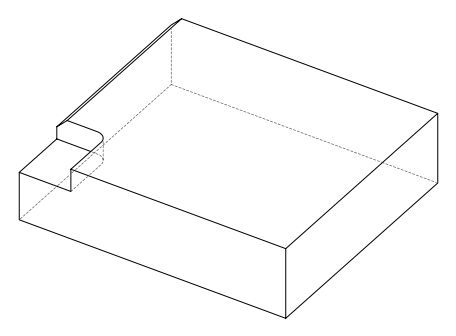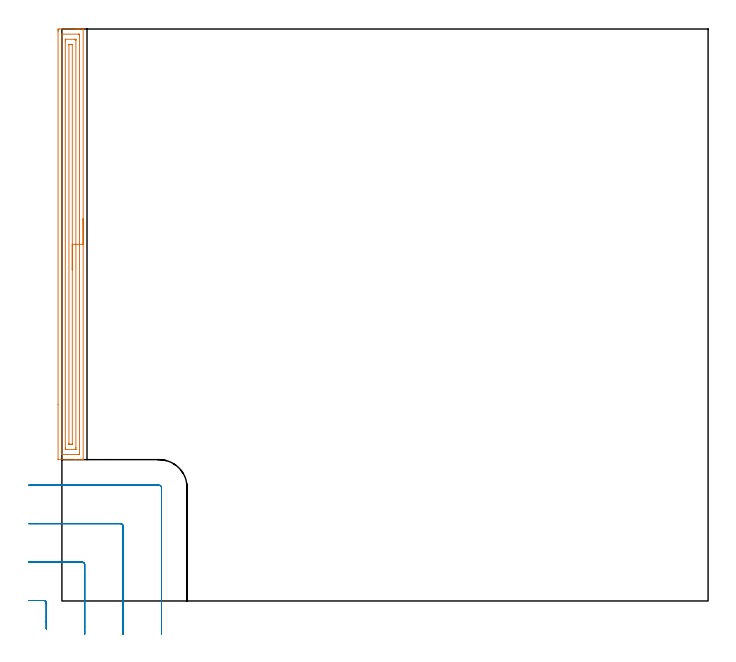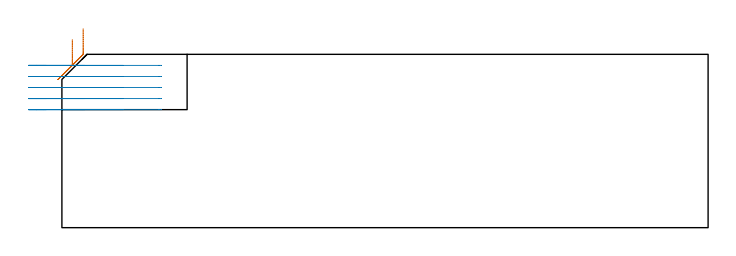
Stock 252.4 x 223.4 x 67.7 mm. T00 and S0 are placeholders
(PLAN: 2 operations, 1 tool changes, 8.6 min)
(1 AREA_MILL | FG_CHAMFER_SURFACE | UGT0205_001 | 5.59 min | 8358 mm3)
(2 MILL_CORNER_NOTCH_RECTANGULAR | CORNER_NOTCH_RECTANGULAR | UGT0201_104 | Follow Part, ap 5, ae 75% | 2.99 min | 57467 mm3)
(TOOL UGT0205_001 | Chamfer Mill 20 x 3 x 45 deg. | D20 FL50 Z2)
(TOOL UGT0201_104 | End Mill 20 mm | D20 FL22 Z2)
(OP 1 AREA_MILL)
G17 G21 G94 G90
T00 M6
G54
G17 G0 G90 X8.3 Y149.3 S1061 M3
G43 Z77.7 H0
G94 G1 Y149.262 Z76.828 F250.
Y149.148 Z75.963
Y148.959 Z75.112
Y148.697 Z74.28
Y148.363 Z73.474
Y147.96 Z72.7
Y147.492 Z71.964
Y146.96 Z71.272
Y146.371 Z70.629
Y145.728 Z70.039
Y145.036 Z69.508
Y144.3 Z69.04
Y143.526 Z68.637
Y142.72 Z68.303
Y141.888 Z68.041
Y141.037 Z67.852
Y140.172 Z67.738
Y139.3 Z67.7
Y55.366
X8.297 Y55.209 Z67.688
X8.286 Y55.207 Z67.677
X7.943 Y55.2 Z67.342
X7.59 Z66.989
X6.935 Z66.329
X5.723 Z65.12
X5.167 Z64.561
X-1.297 Y55.201 Z58.1
X-1.492 Y55.21 Z57.906
X-1.499 Y55.405 Z57.899
X-1.5 Y76.633 Z57.9
Y222.382
X-1.499 Y222.788 Z57.901
X-1.495 Y223.27 Z57.903
X-1.492 Y223.391 Z57.906
X-1.018 Y223.4 Z58.379
X5.167 Z64.561
X5.723 Z65.12
X6.051 Z65.447
X6.607 Z66.003
X6.935 Z66.329
X7.943 Z67.342
X8.286 Y223.393 Z67.677
X8.297 Y223.391 Z67.688
X8.3 Y223.234 Z67.7
Y139.3
X6.886 Z66.286
X6.885 Y57.387 Z66.285
X6.884 Y57.282 Z66.284
X6.882 Y57.23 Z66.282
X6.88 Y57.212 Z66.28
X6.838 Y57.209 Z66.238
X6.443 Y57.201 Z65.843
X0.258 Z59.658
X0.029 Y57.206 Z59.429
X-0.079 Y57.21 Z59.321
X-0.085 Y57.548 Z59.315
X-0.086 Y57.598 Z59.314
X-0.085 Y221.213 Z59.315
X-0.084 Y221.318 Z59.316
X-0.082 Y221.37 Z59.318
X-0.08 Y221.388 Z59.32
X-0.038 Y221.391 Z59.362
X0.357 Y221.399 Z59.757
X6.542 Z65.942
X6.771 Y221.394 Z66.171
X6.879 Y221.39 Z66.279
X6.885 Y221.052 Z66.285
Y221.002
X6.886 Y139.3 Z66.286
X5.471 Z64.871
Y59.969
X5.469 Y59.384 Z64.869
X5.467 Y59.231 Z64.867
X5.465 Y59.217 Z64.865
X5.456 Y59.21 Z64.856
X5.409 Y59.205 Z64.809
X5.348 Y59.201 Z64.748
X1.814 Y59.2 Z61.214
X1.633 Y59.202 Z61.033
X1.451 Y59.206 Z60.851
X1.337 Y59.21 Z60.737
X1.333 Y59.282 Z60.733
X1.331 Y59.384 Z60.731
X1.329 Y59.691 Z60.729
Y218.631
X1.331 Y219.216 Z60.731
X1.333 Y219.369 Z60.733
X1.335 Y219.383 Z60.735
X1.344 Y219.39 Z60.744
X1.391 Y219.395 Z60.791
X1.452 Y219.399 Z60.852
X4.986 Y219.4 Z64.386
X5.167 Y219.398 Z64.567
X5.349 Y219.394 Z64.749
X5.463 Y219.39 Z64.863
X5.467 Y219.318 Z64.867
X5.469 Y219.216 Z64.869
X5.471 Y218.909 Z64.871
Y139.3
X4.057 Z63.457
Y61.399
X4.056 Y61.303 Z63.456
X4.053 Y61.246 Z63.453
X4.051 Y61.219 Z63.451
X4.038 Y61.21 Z63.438
X3.37 Y61.2 Z62.77
X2.967 Y61.205 Z62.367
X2.766 Y61.21 Z62.166
X2.749 Y61.212 Z62.149
X2.747 Y61.227 Z62.147
X2.744 Y61.263 Z62.144
X2.743 Y61.315 Z62.143
Y217.201
X2.744 Y217.297 Z62.144
X2.747 Y217.354 Z62.147
X2.749 Y217.381 Z62.149
X2.762 Y217.39 Z62.162
X3.43 Y217.4 Z62.83
X3.833 Y217.395 Z63.233
X4.034 Y217.39 Z63.434
X4.051 Y217.388 Z63.451
X4.053 Y217.373 Z63.453
X4.056 Y217.337 Z63.456
X4.057 Y217.285 Z63.457
Y139.3
Y138.428 Z63.495
Y137.564 Z63.609
Y136.712 Z63.798
Y135.88 Z64.06
Y135.074 Z64.394
Y134.3 Z64.797
Y133.564 Z65.266
Y132.872 Z65.797
Y132.229 Z66.386
Y131.64 Z67.029
Y131.109 Z67.722
Y130.64 Z68.457
Y130.237 Z69.231
Y129.903 Z70.037
Y129.641 Z70.869
Y129.452 Z71.721
Y129.338 Z72.586
Y129.3 Z73.457
G0 Z77.7
M5
M2
(OP 2 MILL_CORNER_NOTCH_RECTANGULAR)
G17 G21 G94 G90
T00 M6
G54
G17 G0 G90 X-6.1 Y-10.924 S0 M3
G43 Z77.7 H0
Z63.38
G94 G1 Y-7.924 F250.
Y-0.796 F500.
G3 X-7.096 Y0.2 R1.
G1 X-10.
X-13. F250.
G0 Z77.7
X8.9 Y-13.
Z63.38
G1 Y-10.
Y14.204 F500.
G3 X7.904 Y15.2 R1.
G1 X-10.
X-13. F250.
G0 Z77.7
X23.9 Y-13.
Z63.38
G1 Y-10.
Y29.204 F500.
G3 X22.904 Y30.2 R1.
G1 X-10.
X-13. F250.
G0 Z77.7
X38.9 Y-13.
Z63.38
G1 Y-10.
Y44.204 F500.
G3 X37.904 Y45.2 R1.
G1 X-10.
X-13. F250.
G0 Z77.7
X-6.1 Y-10.924
Z59.06
G1 Y-7.924
Y-0.796 F500.
G3 X-7.096 Y0.2 R1.
G1 X-10.
X-13. F250.
G0 Z77.7
X8.9 Y-13.
Z59.06
G1 Y-10.
Y14.204 F500.
G3 X7.904 Y15.2 R1.
G1 X-10.
X-13. F250.
G0 Z77.7
X23.9 Y-13.
Z59.06
G1 Y-10.
Y29.204 F500.
G3 X22.904 Y30.2 R1.
G1 X-10.
X-13. F250.
G0 Z77.7
X38.9 Y-13.
Z59.06
G1 Y-10.
Y44.204 F500.
G3 X37.904 Y45.2 R1.
G1 X-10.
X-13. F250.
G0 Z77.7
X-6.1 Y-10.924
Z54.74
G1 Y-7.924
Y-0.796 F500.
G3 X-7.096 Y0.2 R1.
G1 X-10.
X-13. F250.
G0 Z77.7
X8.9 Y-13.
Z54.74
G1 Y-10.
Y14.204 F500.
G3 X7.904 Y15.2 R1.
G1 X-10.
X-13. F250.
G0 Z77.7
X23.9 Y-13.
Z54.74
G1 Y-10.
Y29.204 F500.
G3 X22.904 Y30.2 R1.
G1 X-10.
X-13. F250.
G0 Z77.7
X38.9 Y-13.
Z54.74
G1 Y-10.
Y44.204 F500.
G3 X37.904 Y45.2 R1.
G1 X-10.
X-13. F250.
G0 Z77.7
X-6.1 Y-10.924
Z50.42
G1 Y-7.924
Y-0.796 F500.
G3 X-7.096 Y0.2 R1.
G1 X-10.
X-13. F250.
G0 Z77.7
X8.9 Y-13.
Z50.42
G1 Y-10.
Y14.204 F500.
G3 X7.904 Y15.2 R1.
G1 X-10.
X-13. F250.
G0 Z77.7
X23.9 Y-13.
Z50.42
G1 Y-10.
Y29.204 F500.
G3 X22.904 Y30.2 R1.
G1 X-10.
X-13. F250.
G0 Z77.7
X38.9 Y-13.
Z50.42
G1 Y-10.
Y44.204 F500.
G3 X37.904 Y45.2 R1.
G1 X-10.
X-13. F250.
G0 Z77.7
X-6.1 Y-10.924
Z46.1
G1 Y-7.924
Y-0.796 F500.
G3 X-7.096 Y0.2 R1.
G1 X-10.
X-13. F250.
G0 Z77.7
X8.9 Y-13.
Z46.1
G1 Y-10.
Y14.204 F500.
G3 X7.904 Y15.2 R1.
G1 X-10.
X-13. F250.
G0 Z77.7
X23.9 Y-13.
Z46.1
G1 Y-10.
Y29.204 F500.
G3 X22.904 Y30.2 R1.
G1 X-10.
X-13. F250.
G0 Z77.7
X38.9 Y-13.
Z46.1
G1 Y-10.
Y44.204 F500.
G3 X37.904 Y45.2 R1.
G1 X-10.
X-13. F250.
G0 Z77.7
M5
M2
